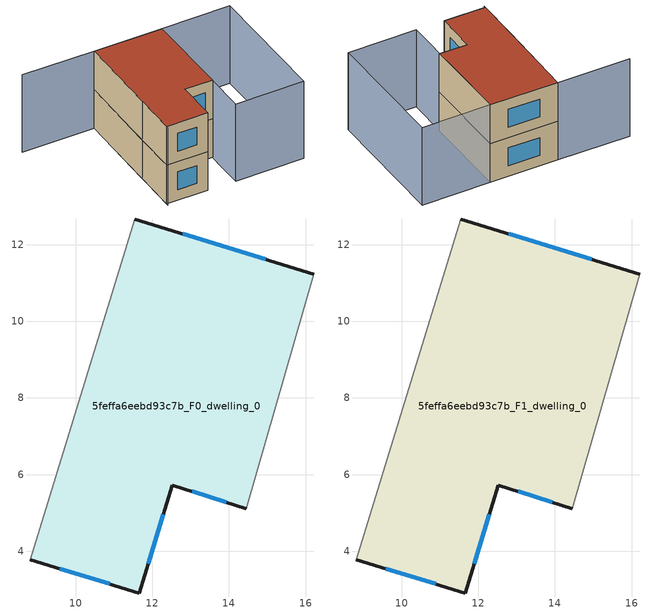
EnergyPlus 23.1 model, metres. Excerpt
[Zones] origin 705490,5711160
5feffa6eebd93c7b_F0_dwelling_0
 floor ground (EU_floor_Construction): 16.22,11.23 14.44,5.11 12.52,5.72 11.66,2.9 8.8,3.78 9.72,6.75 11.53,12.68 z0
 wall outside (EU_wall_Construction): 16.22,11.23 11.53,12.68 / 8.8,3.78 11.66,2.9 12.52,5.72 14.44,5.11 z0:3
 wall adiabatic (EU_wall_Construction): 11.53,12.68 9.72,6.75 8.8,3.78 / 14.44,5.11 16.22,11.23 z0:3
 window (EU_Window_Construction): 14.96,11.62 12.8,12.29 / 13.04,5.56 13.93,5.28 / 11.89,3.66 12.29,4.96 / 9.57,3.54 10.89,3.14 z0.81:2.19
5feffa6eebd93c7b_F1_dwelling_0
 floor to 5feffa6eebd93c7b_F0_dwelling_0 (EU_floor_Construction): 16.22,11.23 14.44,5.11 12.52,5.72 11.66,2.9 8.8,3.78 9.72,6.75 11.53,12.68 z3
 wall outside (EU_wall_Construction): 16.22,11.23 11.53,12.68 / 8.8,3.78 11.66,2.9 12.52,5.72 14.44,5.11 z3:6
 wall adiabatic (EU_wall_Construction): 11.53,12.68 9.72,6.75 8.8,3.78 / 14.44,5.11 16.22,11.23 z3:6
 window (EU_Window_Construction): 14.96,11.62 12.8,12.29 / 13.04,5.56 13.93,5.28 / 11.89,3.66 12.29,4.96 / 9.57,3.54 10.89,3.14 z3.81:5.19
 roof outside (EU_roof_Construction): 14.44,5.11 16.22,11.23 11.53,12.68 9.72,6.75 8.8,3.78 11.66,2.9 12.52,5.72 z6
shading: 6.57,14.2 11.53,12.68 / 11.53,12.68 8.76,3.63 / 20.94,9.83 18.29,0.88 / 18.29,0.88 13.57,2.28 / 13.57,2.28 16.22,11.23 / 16.22,11.23 20.94,9.83 z0:6
[Building]
EU S2 Campaign: North Axis=0; Terrain=City; Solar Distribution=FullExterior
[Site:Location]
London: Latitude=51.5; Longitude=-0.5; Time Zone=0; Elevation=25
[SizingPeriod:WeatherFileDays]
AnnualSizingPeriod: Begin Month=1; Begin Day of Month=1; End Month=12; End Day of Month=31; Day of Week for Start Day=Monday; Use Weather File Daylight Saving Period=No; Use Weather File Rain and Snow Indicators=No
[MATERIAL]
EU_InternalMass_Material: Roughness=MediumRough; Thickness=0.1; Conductivity=1; Density=1800; Specific Heat=900; Thermal Absorptance=0.9; Solar Absorptance=0.7; Visible Absorptance=0.7
[MATERIAL:NOMASS] Roughness=MediumRough; Thermal Absorptance=0.9; Solar Absorptance=0.7; Visible Absorptance=0.7
Name | Thermal Resistance
EU_wall_NoMass | 0.555556
EU_roof_NoMass | 0.510204
EU_floor_NoMass | 1.68919
[WINDOWMATERIAL:SIMPLEGLAZINGSYSTEM]
EU_Window_SimpleGlazing: UFactor=3.96; Solar Heat Gain Coefficient=0.85; Visible Transmittance=0.85
[CONSTRUCTION]
EU_wall_Construction: EU_wall_NoMass
EU_roof_Construction: EU_roof_NoMass
EU_floor_Construction: EU_floor_NoMass
EU_Window_Construction: EU_Window_SimpleGlazing
EU_InternalMass_Construction: EU_InternalMass_Material
[ZONE] Type=1; Multiplier=1; Ceiling Height=autocalculate; Floor Area=autocalculate; Part of Total Floor Area=Yes
Name | Volume
5feffa6eebd93c7b_F0_dwelling_0 | 120.833
5feffa6eebd93c7b_F1_dwelling_0 | 120.835
[INTERNALMASS] Construction=EU_InternalMass_Construction; Surface Area=40.2779
Name | Zone or ZoneList
5feffa6eebd93c7b_F0_dwelling_0_EU_InternalMass | 5feffa6eebd93c7b_F0_dwelling_0
5feffa6eebd93c7b_F1_dwelling_0_EU_InternalMass | 5feffa6eebd93c7b_F1_dwelling_0
[OTHEREQUIPMENT] Fuel Type=Electricity; Design Level Calculation Method=Watts/Area; Power per Zone Floor Area=1; Fraction Latent=0; Fraction Radiant=0; Fraction Lost=0; Carbon Dioxide Generation Rate=0; EndUse Subcategory=EU_Step8_InternalGains
Name | Zone or ZoneList or Space or SpaceList | Schedule
EU_Step8_InternalGain_5feffa6eebd93c7b_F0_dwelling_0_f000 | 5feffa6eebd93c7b_F0_dwelling_0 | EU_Step8_GainSchedule_5feffa6eebd93c7b_F0_dwelling_0_f000
EU_Step8_InternalGain_5feffa6eebd93c7b_F1_dwelling_0_f000 | 5feffa6eebd93c7b_F1_dwelling_0 | EU_Step8_GainSchedule_5feffa6eebd93c7b_F1_dwelling_0_f000
[ZONEVENTILATION:DESIGNFLOWRATE] Schedule=EU_AlwaysOn; Design Flow Rate Calculation Method=AirChanges/Hour; Air Changes per Hour=0.48; Ventilation Type=Natural; Fan Pressure Rise=0; Fan Total Efficiency=1; Constant Term Coefficient=1; Temperature Term Coefficient=0; Velocity Term Coefficient=0; Velocity Squared Term Coefficient=0; Minimum Indoor Temperature=-100; Maximum Indoor Temperature=100; Delta Temperature=-100; Minimum Outdoor Temperature=-100; Maximum Outdoor Temperature=100; Maximum Wind Speed=40
Name | Zone or ZoneList or Space or SpaceList
EU_ConstantAir_5feffa6eebd93c7b_F0_dwelling_0 | 5feffa6eebd93c7b_F0_dwelling_0
EU_ConstantAir_5feffa6eebd93c7b_F1_dwelling_0 | 5feffa6eebd93c7b_F1_dwelling_0
[HVACTEMPLATE:THERMOSTAT] Constant Heating Setpoint=20; Constant Cooling Setpoint=50
EU_HeatOnly_5feffa6eebd93c7b_F0_dwelling_0; EU_HeatOnly_5feffa6eebd93c7b_F1_dwelling_0
[HVACTEMPLATE:ZONE:IDEALLOADSAIRSYSTEM] System Availability Schedule=EU_AlwaysOn; Maximum Heating Supply Air Temperature=50; Minimum Cooling Supply Air Temperature=13; Maximum Heating Supply Air Humidity Ratio=0.0156; Minimum Cooling Supply Air Humidity Ratio=0.0077; Heating Limit=NoLimit; Cooling Limit=NoLimit; Heating Availability Schedule=EU_AlwaysOn; Cooling Availability Schedule=EU_CoolingOff; Dehumidification Control Type=ConstantSensibleHeatRatio; Cooling Sensible Heat Ratio=0.7; Dehumidification Setpoint=60; Humidification Control Type=None; Humidification Setpoint=30; Outdoor Air Method=None; Outdoor Air Flow Rate per Person=0.00944; Outdoor Air Flow Rate per Zone Floor Area=0; Outdoor Air Flow Rate per Zone=0; Demand Controlled Ventilation Type=None; Outdoor Air Economizer Type=NoEconomizer; Heat Recovery Type=None; Sensible Heat Recovery Effectiveness=0.7; Latent Heat Recovery Effectiveness=0.65
Name | Template Thermostat
5feffa6eebd93c7b_F0_dwelling_0 | EU_HeatOnly_5feffa6eebd93c7b_F0_dwelling_0
5feffa6eebd93c7b_F1_dwelling_0 | EU_HeatOnly_5feffa6eebd93c7b_F1_dwelling_0
[SIZING:ZONE] Zone Cooling Design Supply Air Temperature Input Method=SupplyAirTemperature; Zone Cooling Design Supply Air Temperature=13; Zone Heating Design Supply Air Temperature Input Method=SupplyAirTemperature; Zone Heating Design Supply Air Temperature=50; Zone Cooling Design Supply Air Humidity Ratio=0.008; Zone Heating Design Supply Air Humidity Ratio=0.008; Cooling Design Air Flow Method=DesignDay; Cooling Design Air Flow Rate=0; Cooling Minimum Air Flow per Zone Floor Area=0.000762; Cooling Minimum Air Flow=0; Cooling Minimum Air Flow Fraction=0.2; Heating Design Air Flow Method=DesignDay; Heating Design Air Flow Rate=0; Heating Maximum Air Flow per Zone Floor Area=0.002032; Heating Maximum Air Flow=0.141576; Heating Maximum Air Flow Fraction=0.3; Account for Dedicated Outdoor Air System=No; Dedicated Outdoor Air System Control Strategy=NeutralSupplyAir; Dedicated Outdoor Air Low Setpoint Temperature for Design=autosize; Dedicated Outdoor Air High Setpoint Temperature for Design=autosize; Zone Load Sizing Method=Sensible Load Only No Latent Load; Zone Latent Cooling Design Supply Air Humidity Ratio Input Method=HumidityRatioDifference; Zone Cooling Design Supply Air Humidity Ratio Difference=0.005; Zone Latent Heating Design Supply Air Humidity Ratio Input Method=HumidityRatioDifference; Zone Humidification Design Supply Air Humidity Ratio Difference=0.005
5feffa6eebd93c7b_F0_dwelling_0; 5feffa6eebd93c7b_F1_dwelling_0
[SCHEDULE:CONSTANT]
Name | Hourly Value
EU_AlwaysOn | 1
EU_CoolingOff | 0
[SCHEDULE:FILE] Column Number=1; Rows to Skip at Top=0; Number of Hours of Data=8760; Column Separator=Comma; Interpolate to Timestep=No; Minutes per Item=60; Adjust Schedule for Daylight Savings=Yes
Name | File
EU_Step8_GainSchedule_5feffa6eebd93c7b_F0_dwelling_0_f000 | ../../schedules/5feffa6eebd93c7b/5feffa6eebd93c7b_F0_dwelling_0_f000_gain.csv
EU_Step8_GainSchedule_5feffa6eebd93c7b_F1_dwelling_0_f000 | ../../schedules/5feffa6eebd93c7b/5feffa6eebd93c7b_F1_dwelling_0_f000_gain.csv
